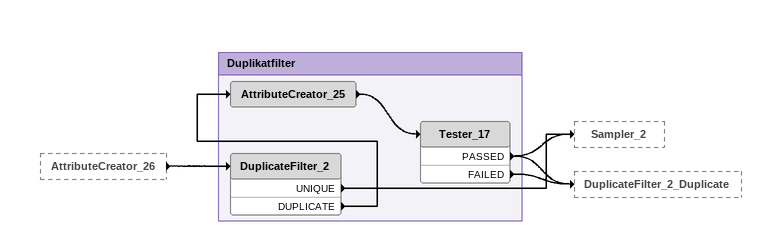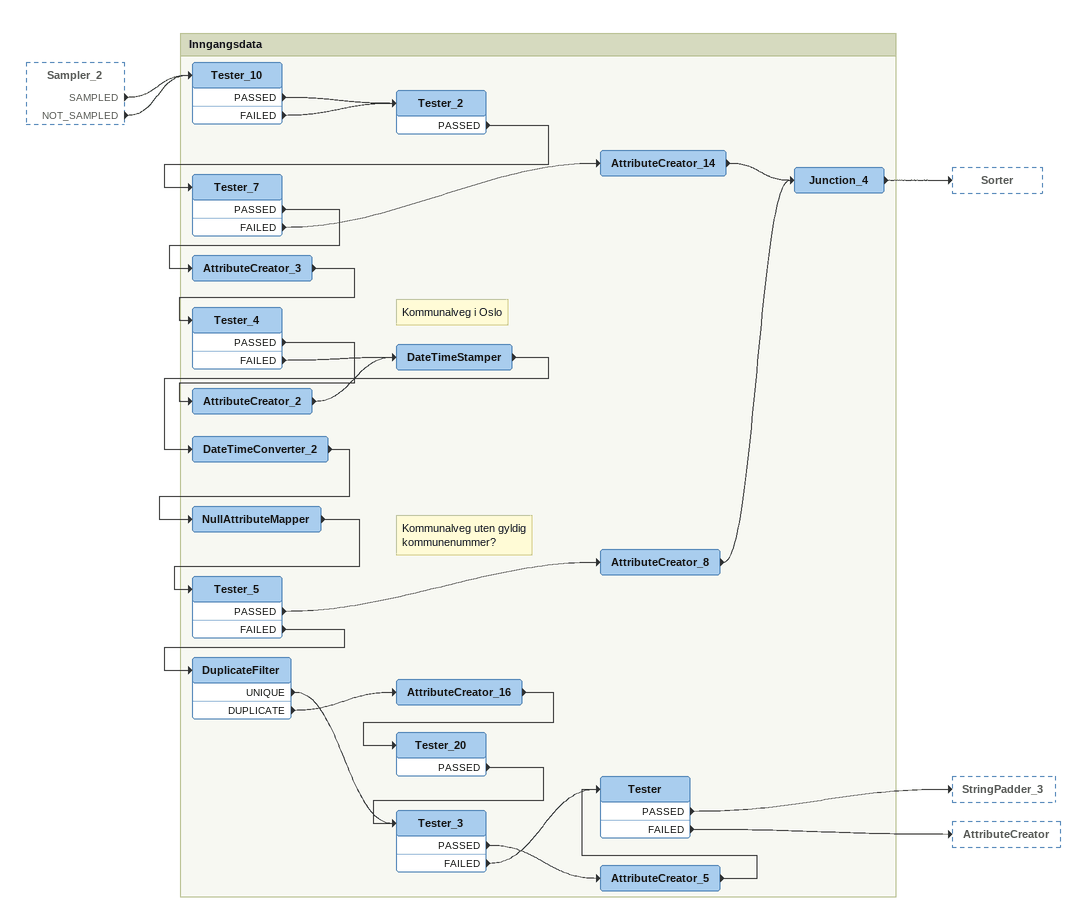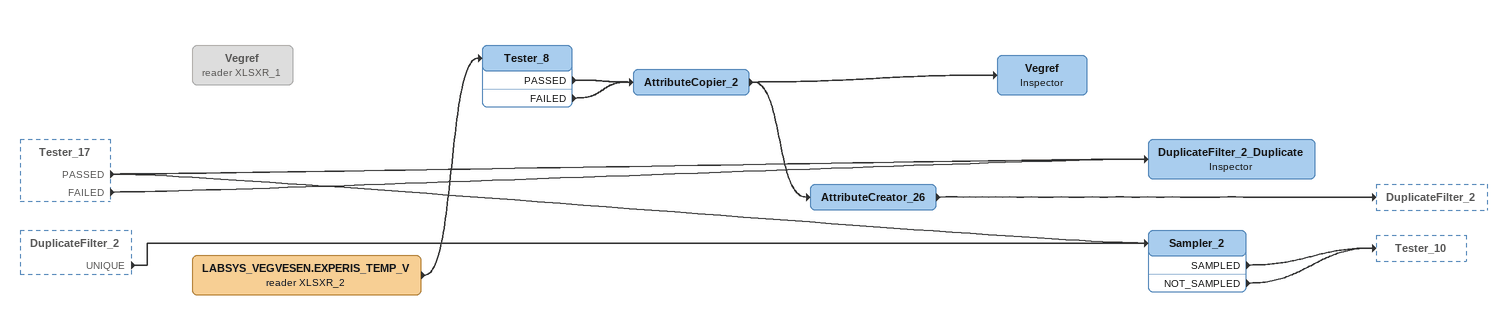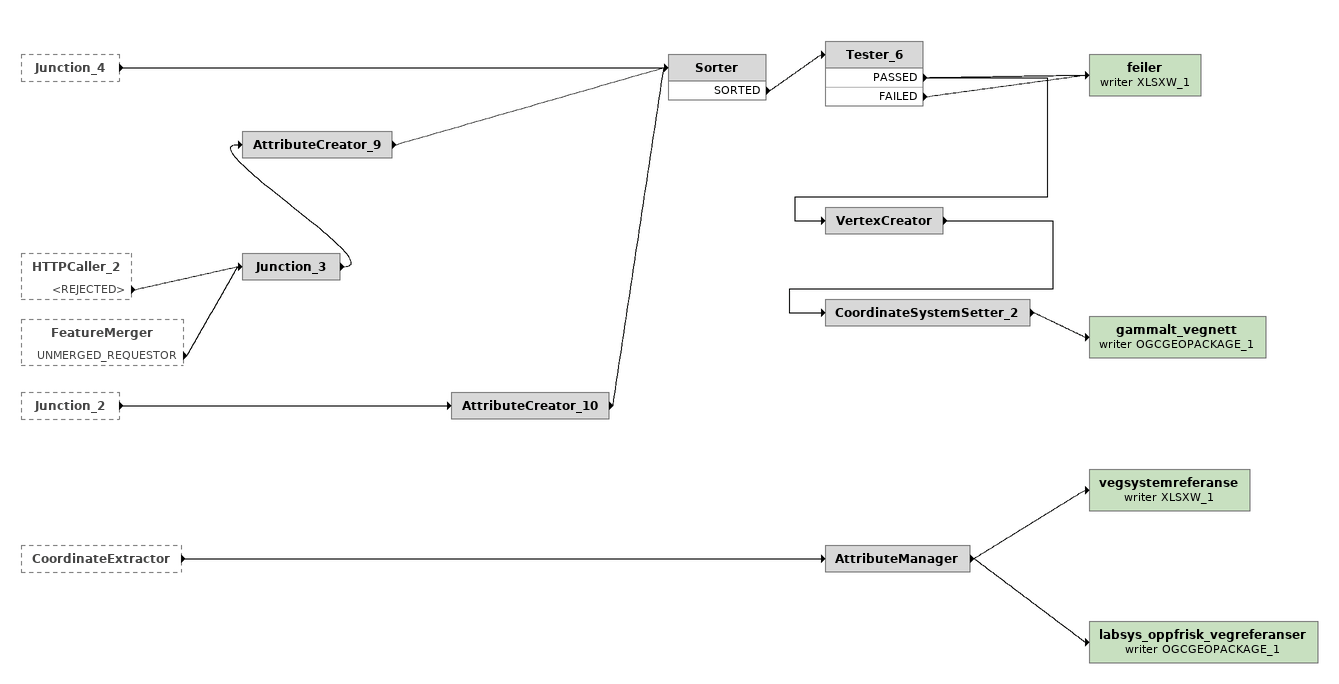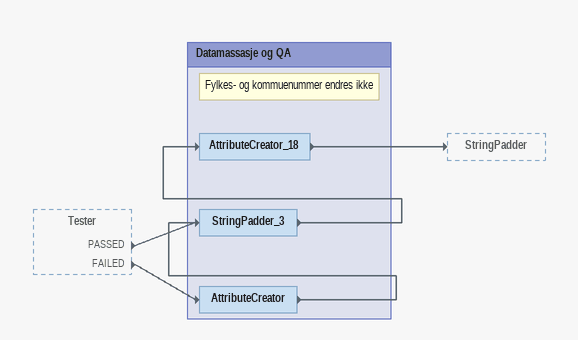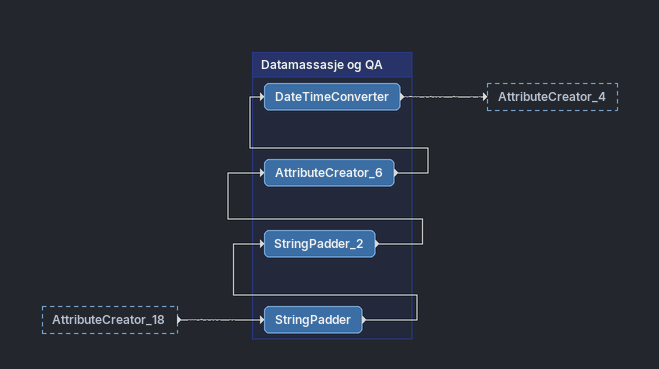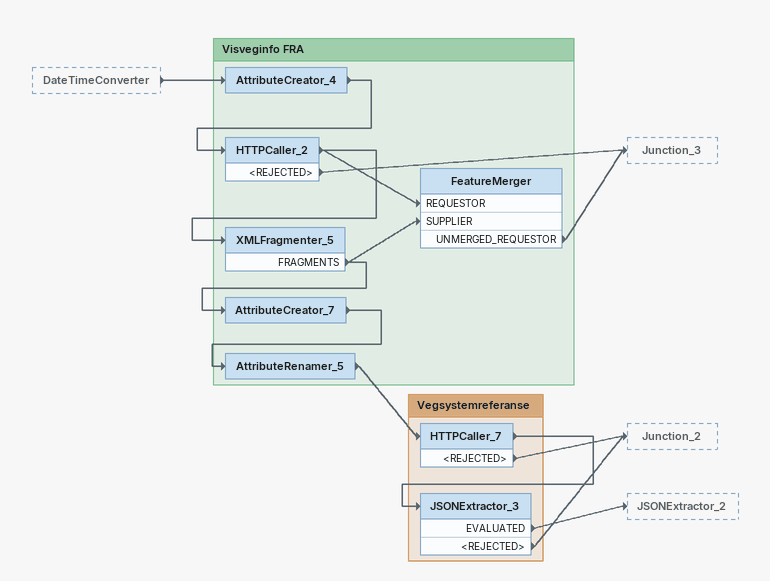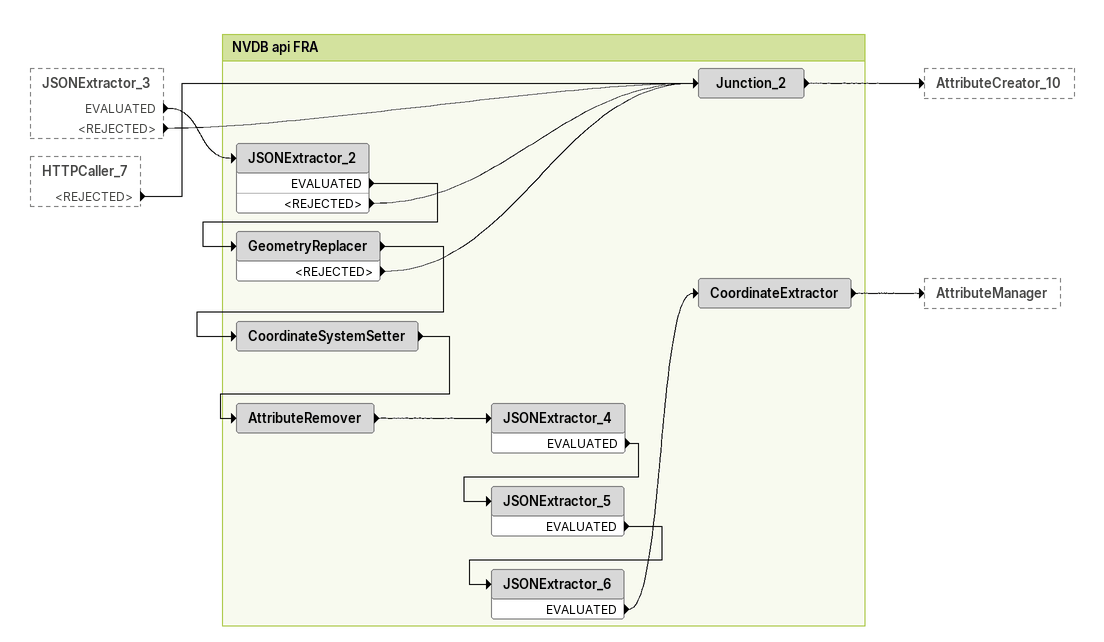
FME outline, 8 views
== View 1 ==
AttributeCreator_26 [outside]
    -> DuplicateFilter_2

Bookmark: Duplikatfilter
DuplicateFilter_2
    UNIQUE -> Sampler_2
    DUPLICATE -> AttributeCreator_25
AttributeCreator_25
    -> Tester_17
Tester_17
    PASSED -> DuplicateFilter_2_Duplicate
    PASSED -> Sampler_2
    FAILED -> DuplicateFilter_2_Duplicate

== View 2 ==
Sampler_2 [outside]
    SAMPLED -> Tester_10
    NOT_SAMPLED -> Tester_10

Bookmark: Inngangsdata
Tester_10
    PASSED -> Tester_2
    FAILED -> Tester_2
Tester_2
    PASSED -> Tester_7
Tester_7
    PASSED -> AttributeCreator_3
    FAILED -> AttributeCreator_14
AttributeCreator_14
    -> Junction_4
AttributeCreator_3
    -> Tester_4
Note: Kommunalveg i Oslo
Tester_4
    PASSED -> AttributeCreator_2
    FAILED -> DateTimeStamper
AttributeCreator_2
    -> DateTimeStamper
DateTimeStamper
    -> DateTimeConverter_2
DateTimeConverter_2
    -> NullAttributeMapper
NullAttributeMapper
    -> Tester_5
Note: Kommunalveg uten gyldig kommunenummer?
Tester_5
    PASSED -> AttributeCreator_8
    FAILED -> DuplicateFilter
AttributeCreator_8
    -> Junction_4
Junction_4
    -> Sorter
DuplicateFilter
    UNIQUE -> Tester_3
    DUPLICATE -> AttributeCreator_16
AttributeCreator_16
    -> Tester_20
Tester_20
    PASSED -> Tester_3
Tester_3
    PASSED -> AttributeCreator_5
    FAILED -> Tester
AttributeCreator_5
    -> Tester
Tester
    PASSED -> StringPadder_3
    FAILED -> AttributeCreator

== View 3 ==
Tester_17 [outside]
    PASSED -> DuplicateFilter_2_Duplicate
    PASSED -> Sampler_2
    FAILED -> DuplicateFilter_2_Duplicate
DuplicateFilter_2 [outside]
    UNIQUE -> Sampler_2
Vegref (reader XLSXR_1) [off]
LABSYS_VEGVESEN.EXPERIS_TEMP_V (reader XLSXR_2)
    -> Tester_8
Tester_8
    PASSED -> AttributeCopier_2
    FAILED -> AttributeCopier_2
AttributeCopier_2
    -> Vegref
    -> AttributeCreator_26
Vegref: Inspector
AttributeCreator_26
    -> DuplicateFilter_2
DuplicateFilter_2_Duplicate: Inspector
Sampler_2
    SAMPLED -> Tester_10
    NOT_SAMPLED -> Tester_10

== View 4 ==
Junction_4 [outside]
    -> Sorter
HTTPCaller_2 [outside]
    <REJECTED> -> Junction_3
FeatureMerger [outside]
    UNMERGED_REQUESTOR -> Junction_3
Junction_2 [outside]
    -> AttributeCreator_10
CoordinateExtractor [outside]
    -> AttributeManager
Junction_3
    -> AttributeCreator_9
AttributeCreator_9
    -> Sorter
AttributeCreator_10
    -> Sorter
Sorter
    SORTED -> Tester_6
Tester_6
    PASSED -> feiler (writer XLSXW_1)
    PASSED -> VertexCreator
    FAILED -> feiler (writer XLSXW_1)
feiler (writer XLSXW_1)
VertexCreator
    -> CoordinateSystemSetter_2
CoordinateSystemSetter_2
    -> gammalt_vegnett (writer OGCGEOPACKAGE_1)
gammalt_vegnett (writer OGCGEOPACKAGE_1)
AttributeManager
    -> vegsystemreferanse (writer XLSXW_1)
    -> labsys_oppfrisk_vegreferanser (writer OGCGEOPACKAGE_1)
vegsystemreferanse (writer XLSXW_1)
labsys_oppfrisk_vegreferanser (writer OGCGEOPACKAGE_1)

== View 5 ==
Tester [outside]
    PASSED -> StringPadder_3
    FAILED -> AttributeCreator

Bookmark: Datamassasje og QA
AttributeCreator
    -> StringPadder_3
StringPadder_3
    -> AttributeCreator_18
Note: Fylkes- og kommuenummer endres ikke
AttributeCreator_18
    -> StringPadder

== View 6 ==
AttributeCreator_18 [outside]
    -> StringPadder

Bookmark: Datamassasje og QA
StringPadder
    -> StringPadder_2
StringPadder_2
    -> AttributeCreator_6
AttributeCreator_6
    -> DateTimeConverter
DateTimeConverter
    -> AttributeCreator_4

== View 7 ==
DateTimeConverter [outside]
    -> AttributeCreator_4

Bookmark: Visveginfo FRA
AttributeCreator_4
    -> HTTPCaller_2
HTTPCaller_2
    -> XMLFragmenter_5
    -> FeatureMerger [REQUESTOR]
    <REJECTED> -> Junction_3
XMLFragmenter_5
    FRAGMENTS -> FeatureMerger [SUPPLIER]
    FRAGMENTS -> AttributeCreator_7
FeatureMerger
    UNMERGED_REQUESTOR -> Junction_3
AttributeCreator_7
    -> AttributeRenamer_5
AttributeRenamer_5
    -> HTTPCaller_7

Bookmark: Vegsystemreferanse
HTTPCaller_7
    -> JSONExtractor_3
    <REJECTED> -> Junction_2
JSONExtractor_3
    EVALUATED -> JSONExtractor_2
    <REJECTED> -> Junction_2

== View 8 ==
JSONExtractor_3 [outside]
    EVALUATED -> JSONExtractor_2
    <REJECTED> -> Junction_2
HTTPCaller_7 [outside]
    <REJECTED> -> Junction_2

Bookmark: NVDB api FRA
JSONExtractor_2
    EVALUATED -> GeometryReplacer
    <REJECTED> -> Junction_2
GeometryReplacer
    -> CoordinateSystemSetter
    <REJECTED> -> Junction_2
Junction_2
    -> AttributeCreator_10
CoordinateSystemSetter
    -> AttributeRemover
AttributeRemover
    -> JSONExtractor_4
JSONExtractor_4
    EVALUATED -> JSONExtractor_5
JSONExtractor_5
    EVALUATED -> JSONExtractor_6
JSONExtractor_6
    EVALUATED -> CoordinateExtractor
CoordinateExtractor
    -> AttributeManager
